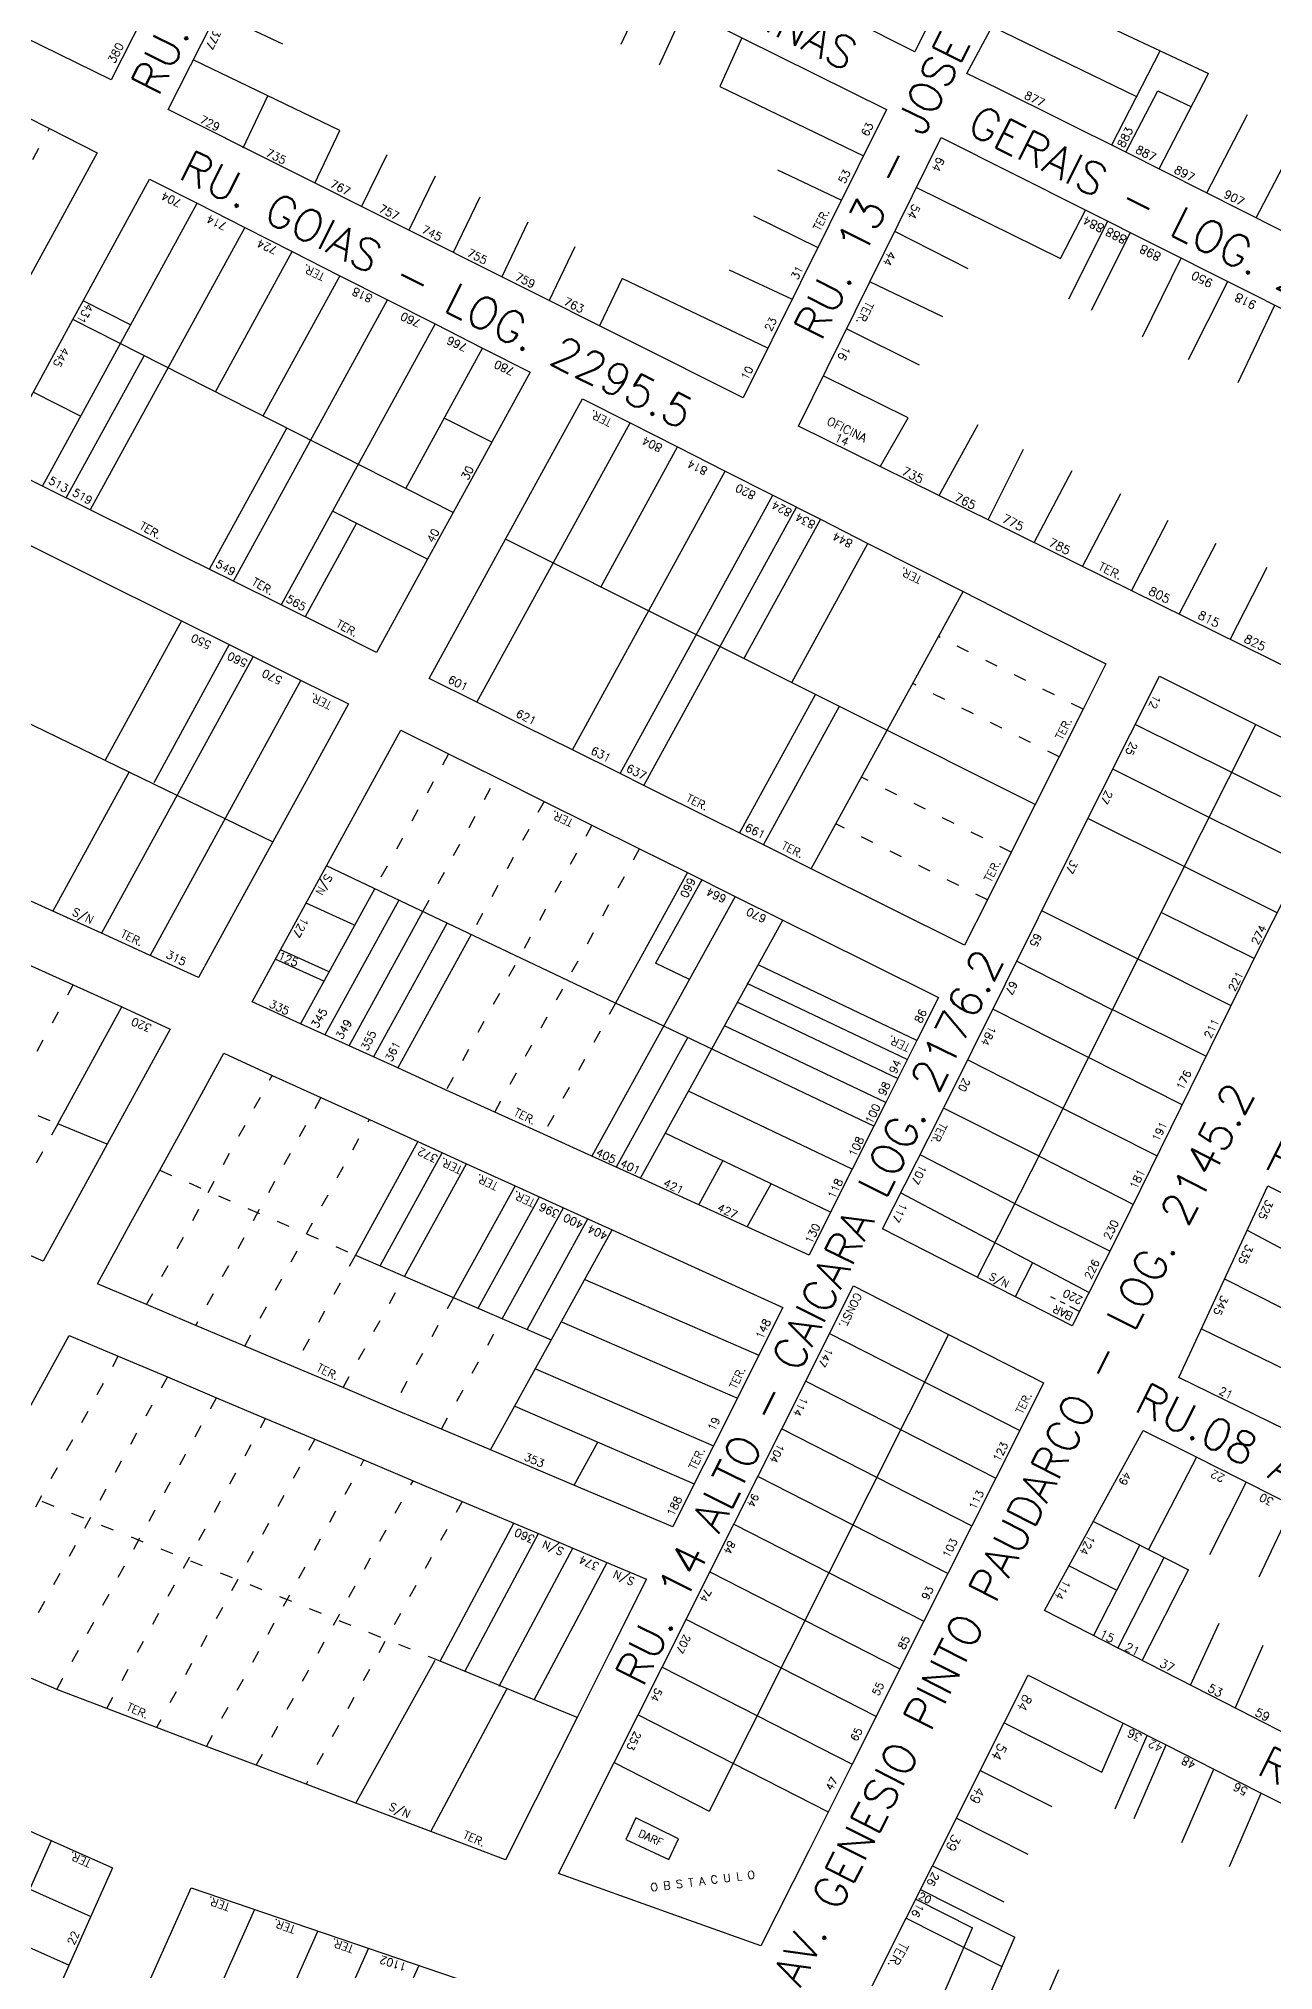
# Model space of a CAD drawing. Extents: x 714896 to 749292, y 8417558 to 8447149.
# Drawn here: x 741266.2 to 741497.7, y 8424229.7 to 8424591.9 of the extents above; entities that cross this region are included whole.
import ezdxf

# ---------------------------------------------------------------- set-up
doc = ezdxf.new("R2010")
doc.units = 0
doc.header["$MEASUREMENT"] = 0
doc.linetypes.add('ACAD_ISO03W100', pattern=[30, 12, -18])
for name, color, linetype in [('LOTE', 7, 'CONTINUOUS'), ('NUM-PORTA', 7, 'CONTINUOUS'), ('QUADRA', 6, 'CONTINUOUS'), ('TEXTO', 7, 'CONTINUOUS'), ('TEXTODERUA', 3, 'CONTINUOUS')]:
    doc.layers.add(name, color=color, linetype=linetype)
doc.styles.add('ROMANS', font='ROMANS.SHX', dxfattribs={"height": 1.5})

msp = doc.modelspace()

# ---------------------------------------------------------------- linework, layer by layer
at = {"layer": 'LOTE', "color": 7}
for p, q in [((741375.4, 8424590.84, 522.08), (741380.14, 8424600.89, 522.6)), ((741449.34, 8424602.32, 535.27), (741485.53, 8424585.3, 524.66)), ((741311.94, 8424590.79, 522.9), (741299.62, 8424596.64, 526.8)), ((741382.61, 8424586.97, 522), (741387.33, 8424597.32, 522.6)), ((741444.95, 8424594.11, 535.28), (741472.03, 8424580.99, 524.04)), ((741398, 8424592.03, 522.6), (741393.87, 8424582.88, 521.96)), ((741467.37, 8424571.94, 525.34), (741476.45, 8424589.57, 529.96)), ((741322.66, 8424574.62, 520.35), (741295.17, 8424587.86, 526.81)), ((741476.29, 8424567.47, 525.32), (741485.53, 8424585.3, 529.46)), ((741393.87, 8424582.88, 521.96), (741420.84, 8424569.91, 521.12)), ((741470.05, 8424570.6, 525.34), (741475.99, 8424582.05, 528)), ((741475.99, 8424582.05, 526.59), (741482.31, 8424579.08, 524.74)), ((741304.53, 8424571.37, 517.39), (741309.15, 8424581.13, 520.32)), ((741317.99, 8424564.76, 517.39), (741322.66, 8424574.62, 520.35)), ((741485.21, 8424562.94, 525.32), (741492.85, 8424577.64, 528.48)), ((741494.47, 8424558.25, 525.32), (741502.22, 8424573.06, 528.07)), ((741331.46, 8424570.05, 519.98), (741326.74, 8424560.37, 517.39)), ((741404.71, 8424567.25, 521.37), (741416.7, 8424561.58, 521.12)), ((741340.53, 8424566.05, 519.83), (741335.62, 8424555.92, 517.39)), ((741430.79, 8424563.97, 527.53), (741457.78, 8424550.63, 528.76)), ((741348.9, 8424562.11, 519.73), (741343.91, 8424551.77, 517.39)), ((741357.93, 8424557.42, 519.62), (741353.01, 8424547.2, 517.39)), ((741400.24, 8424558.63, 521.03), (741412.27, 8424552.68, 521.12)), ((741457.78, 8424550.63, 528.76), (741462.44, 8424559.72, 530.28)), ((741459.35, 8424543.06, 528.26), (741466.66, 8424557.61, 530.28)), ((741366.72, 8424552.85, 519.57), (741361.88, 8424542.75, 517.39)), ((741440.49, 8424548.72, 527.79), (741426.7, 8424555.7, 527.53)), ((741463.56, 8424540.94, 528.26), (741470.87, 8424555.49, 530.28)), ((741473.14, 8424535.93, 528.33), (741480.37, 8424550.72, 530.28)), ((741375.56, 8424546.86, 519.4), (741371.33, 8424538.01, 517.39)), ((741402.9, 8424533.85, 521.12), (741375.56, 8424546.86, 519.4)), ((741395.63, 8424548.53, 520.55), (741407.45, 8424542.99, 521.12)), ((741435.7, 8424539.7, 527.15), (741422.03, 8424546.28, 527.53)), ((741481.76, 8424531.69, 528.41), (741489.16, 8424546.3, 530.28)), ((741491.09, 8424527.38, 528.54), (741497.95, 8424541.89, 530.28)), ((741431.32, 8424530.63, 526.42), (741417.66, 8424537.44, 527.53)), ((741429.24, 8424520.75, 525.16), (741413.29, 8424528.61, 527.53)), ((741424.04, 8424511.69, 521.97), (741429.24, 8424520.75, 525.16)), ((741442.28, 8424519.47, 525.57), (741435.05, 8424506.24, 521.97)), ((741450.76, 8424514.8, 525.44), (741444.24, 8424501.69, 521.97)), ((741459.9, 8424510.81, 525.5), (741452.82, 8424497.45, 521.97)), ((741469.03, 8424506.54, 525.59), (741461.89, 8424492.96, 521.97)), ((741477.92, 8424501.51, 525.62), (741471.09, 8424488.41, 521.97)), ((741486.87, 8424497.19, 525.82), (741480.04, 8424483.98, 521.97)), ((741496.46, 8424492.68, 526.18), (741489.59, 8424479.25, 521.97)), ((741468.87, 8424412.56, 525.95), (741494.4, 8424463.26, 525.86)), ((741489.89, 8424454.27, 525.87), (741471.75, 8424463.25, 523.44)), ((741485.63, 8424445.81, 525.88), (741467.56, 8424454.9, 523.44)), ((741507.29, 8424445.57, 527.91), (741489.89, 8424454.27, 525.87)), ((741498.38, 8424427.96, 527.9), (741462.92, 8424445.66, 523.44)), ((741503.06, 8424437.2, 527.9), (741485.63, 8424445.81, 525.88)), ((741489.74, 8424410.54, 527.91), (741454.25, 8424428.3, 523.44)), ((741494.08, 8424419.39, 527.9), (741476.66, 8424428.02, 525.91)), ((741467.48, 8424409.77, 525.97), (741449.55, 8424418.86, 523.44)), ((741458.29, 8424391.29, 526.09), (741468.87, 8424412.56, 525.95)), ((741480.61, 8424391.95, 527.93), (741445.09, 8424409.9, 523.44)), ((741467.5, 8424409.81, 525.97), (741485.08, 8424401.05, 527.92)), ((741458.29, 8424391.29, 526.09), (741440.35, 8424400.39, 523.43)), ((741453.77, 8424382.34, 526.2), (741435.84, 8424391.34, 523.43)), ((741442.19, 8424359.62, 527.64), (741458.29, 8424391.29, 526.09)), ((741458.29, 8424391.29, 526.09), (741475.91, 8424382.38, 527.92)), ((741449.25, 8424373.41, 526.41), (741431.47, 8424382.58, 523.43)), ((741453.77, 8424382.34, 526.2), (741471.43, 8424373.27, 527.91)), ((741427.82, 8424375.46, 523.43), (741463.15, 8424356.78)), ((741449.25, 8424373.41, 526.41), (741467.06, 8424364.49, 527.91)), ((741492.78, 8424368.44, 529.17), (741510.28, 8424359.1, 528.42)), ((741449.32, 8424355.99, 527.64), (741452.57, 8424362.38, 527.33)), ((741488.54, 8424359.34, 529.17), (741621.99, 8424291.75, 527.97)), ((741484.18, 8424349.97, 529.17), (741502.32, 8424341.14, 527.04)), ((741483.24, 8424325.89, 524.45), (741474.25, 8424308.59, 524.16)), ((741492.58, 8424321.2, 524.45), (741485.72, 8424307.58, 524.25)), ((741501.33, 8424316.8, 524.45), (741494.97, 8424303.42, 524.27)), ((741463.97, 8424292.41, 522.42), (741472.66, 8424309.4, 525.03)), ((741468.51, 8424290.09, 522.42), (741477.19, 8424307.06, 526.44)), ((741473.06, 8424287.79, 522.42), (741481.74, 8424304.75, 526.44)), ((741482.12, 8424283.15, 522.42), (741487.54, 8424294.74, 523.85)), ((741136.29, 8424291.02, 517.5), (741271.88, 8424230.65, 517.5)), ((741490.54, 8424278.83, 522.42), (741495.76, 8424290.67, 523.85)), ((741260.46, 8424235.73, 517.5), (741268.6, 8424254.01, 517.5)), ((741264.53, 8424244.87, 517.5), (741275.95, 8424239.79, 517.5)), ((741306.64, 8424241.1, 517.5), (741297.15, 8424219.8, 517.5)), ((741318.51, 8424237.05, 517.5), (741300.44, 8424196.45, 517.5)), ((741328.02, 8424233.81, 517.5), (741309.57, 8424192.38, 517.5))]:
    msp.add_line(p, q, dxfattribs=at)
at = {"layer": 'LOTE', "color": 7, "linetype": 'ACAD_ISO03W100', "ltscale": 0.2}
for points in [[(741253.6, 8424548.16), (741268.25, 8424574.99)], [(741462, 8424466.13), (741434.87, 8424479.73)], [(741457.52, 8424457.19), (741430.06, 8424470.96)], [(741343.06, 8424457.76), (741329.16, 8424432.42)], [(741338.22, 8424428.19), (741352.01, 8424453.31)], [(741448.55, 8424439.31), (741420.44, 8424453.41)], [(741360.96, 8424448.85), (741347.25, 8424423.89)], [(741369.91, 8424444.39), (741342.6, 8424394.73)], [(741444.06, 8424430.37), (741415.62, 8424444.64)], [(741351.71, 8424390.59), (741378.86, 8424439.94)], [(741248.62, 8424370.44), (741272.67, 8424414.44)], [(741374.33, 8424410.99), (741360.81, 8424386.45)], [(741232.94, 8424404.06), (741269.78, 8424388.38)], [(741286.41, 8424354.49), (741309.99, 8424397.47)], [(741319.1, 8424393.33), (741295.63, 8424350.6)], [(741269.78, 8424388.38), (741257.83, 8424366.55)], [(741304.84, 8424346.71), (741328.2, 8424389.19)], [(741288.88, 8424379.68), (741325.59, 8424363.77)], [(741325.59, 8424363.77), (741314.05, 8424342.82)], [(741323.26, 8424338.93), (741334.77, 8424359.79)], [(741343.94, 8424355.82), (741332.48, 8424335.04)], [(741341.69, 8424331.15), (741353.12, 8424351.84)], [(741251.25, 8424290.29), (741281.11, 8424344.81)], [(741290.32, 8424340.92), (741260.42, 8424286.3)], [(741269.6, 8424282.33), (741299.54, 8424337.03)], [(741278.94, 8424278.78), (741308.75, 8424333.14)], [(741317.96, 8424329.25), (741288.29, 8424275.23)], [(741297.64, 8424271.67), (741327.18, 8424325.36)], [(741341.49, 8424287.64), (741257, 8424321.51)], [(741306.99, 8424268.12), (741336.39, 8424321.48)], [(741345.6, 8424317.59), (741316.33, 8424264.57)]]:
    msp.add_lwpolyline(points, dxfattribs=at)
at = {"layer": 'LOTE', "color": 7, "ltscale": 0.2}
for points in [[(741266.89, 8424507.97), (741295.9, 8424560.98)], [(741304.82, 8424556.46), (741275.84, 8424503.52)], [(741299.34, 8424525.62), (741313.74, 8424551.93)], [(741322.66, 8424547.41), (741308.25, 8424521.1)], [(741283.41, 8424538.18), (741274.52, 8424542.68)], [(741302.7, 8424490.15), (741331.58, 8424542.89)], [(741343.93, 8424503.02), (741272.6, 8424539.17)], [(741340.5, 8424538.37), (741311.65, 8424485.69)], [(741271.37, 8424505.74), (741285.96, 8424532.4)], [(741335.01, 8424507.54), (741349.42, 8424533.85)], [(741274.06, 8424521.07), (741265.17, 8424525.57)], [(741351.13, 8424516.17), (741342.21, 8424520.69)], [(741298.22, 8424492.37), (741312.71, 8424518.84)], [(741348.35, 8424467.42), (741377.07, 8424519.83)], [(741371.65, 8424489.16), (741385.99, 8424515.31)], [(741366.25, 8424458.5), (741394.91, 8424510.79)], [(741375.2, 8424454.05), (741403.83, 8424506.27)], [(741339.12, 8424494.24), (741321.29, 8424503.29)], [(741379.68, 8424451.82), (741408.29, 8424504.01)], [(741325.75, 8424501.03), (741316.13, 8424483.46)], [(741412.75, 8424501.75), (741398.43, 8424475.63)], [(741453.03, 8424448.25), (741353.73, 8424498.04)], [(741407.37, 8424471.15), (741421.67, 8424497.22)], [(741411.01, 8424436.22), (741439.51, 8424488.18)], [(741292.98, 8424482.69), (741278.68, 8424456.55)], [(741301.93, 8424478.24), (741287.76, 8424452.32)], [(741238.17, 8424476.17), (741310.11, 8424441.27)], [(741306.41, 8424476.01), (741277.97, 8424424.11)], [(741315.36, 8424471.55), (741287.07, 8424419.97)], [(741397.58, 8424442.9), (741411.84, 8424468.91)], [(741402.06, 8424440.68), (741416.31, 8424466.67)], [(741283.16, 8424454.4), (741268.86, 8424428.25)], [(741374.33, 8424410.99), (741320.17, 8424436.79)], [(741387.82, 8424435.48), (741374.33, 8424410.99)], [(741390.5, 8424434.14), (741381.87, 8424418.48)], [(741329.2, 8424432.49), (741315.29, 8424407.14)], [(741325.43, 8424425.63), (741316.32, 8424429.77)], [(741333.72, 8424430.33), (741319.85, 8424405.07)], [(741396.77, 8424431.02), (741369.91, 8424382.31)], [(741324.4, 8424403), (741338.22, 8424428.19)], [(741342.7, 8424425.96), (741328.95, 8424400.93)], [(741379.02, 8424378.17), (741405.72, 8424426.57)], [(741347.25, 8424423.89), (741333.5, 8424398.86)], [(741319.66, 8424415.11), (741310.56, 8424419.25)], [(741320.63, 8424416.86), (741311.52, 8424421)], [(741388.19, 8424415.46), (741381.87, 8424418.48)], [(741430.83, 8424404.01), (741401.09, 8424418.18)], [(741429.04, 8424400.43), (741399.05, 8424414.72)], [(741422.76, 8424387.92), (741374.33, 8424410.99)], [(741427.24, 8424396.86), (741397.25, 8424411.14)], [(741387.86, 8424404.54), (741374.47, 8424380.24)], [(741425, 8424392.39), (741394.8, 8424406.78)], [(741418.72, 8424379.88), (741388.03, 8424394.5)], [(741414.68, 8424371.83), (741383.67, 8424386.61)], [(741337.3, 8424385.05), (741325.59, 8424363.77)], [(741330.22, 8424361.76), (741341.86, 8424382.98)], [(741334.77, 8424359.79), (741346.41, 8424380.91)], [(741389.94, 8424373.2), (741394.49, 8424381.44)], [(741355.51, 8424376.77), (741343.94, 8424355.82)], [(741399.04, 8424369.06), (741403.5, 8424377.14)], [(741348.68, 8424353.95), (741360.06, 8424374.7)], [(741353.12, 8424351.84), (741364.61, 8424372.64)], [(741350.9, 8424327.26), (741373.72, 8424368.5)], [(741357.79, 8424349.82), (741369.17, 8424370.57)], [(741325.59, 8424363.77), (741362.3, 8424347.86)], [(741368.56, 8424359.17), (741401.23, 8424345.01)], [(741364.19, 8424351.27), (741397.19, 8424336.97)], [(741359.37, 8424342.48), (741392.7, 8424328.03)], [(741355.45, 8424335.47), (741389.12, 8424320.88)], [(741366.56, 8424320.65), (741371.03, 8424328.72)], [(741341.49, 8424287.64), (741355.27, 8424313.51)], [(741346.09, 8424285.69), (741359.88, 8424311.56)], [(741352.54, 8424282.97), (741366.33, 8424308.84)], [(741359.07, 8424280.39), (741372.77, 8424306.12)], [(741325.68, 8424261.02), (741340.51, 8424287.83)], [(741367.14, 8424277.09), (741341.49, 8424287.64)], [(741339.7, 8424255.69), (741353.94, 8424282.41)]]:
    msp.add_lwpolyline(points, dxfattribs=at)
at = {"layer": 'LOTE', "color": 7}
for points in [[(741279.06, 8424384.59), (741269.78, 8424388.38), (741281.77, 8424410.3)], [(741456.83, 8424355.52), (741455.93, 8424355.98)], [(741458.62, 8424354.61), (741457.72, 8424355.06)], [(741461.35, 8424353.22), (741459.51, 8424354.15)]]:
    msp.add_lwpolyline(points, dxfattribs=at)
at = {"layer": 'LOTE', "color": 7, "linetype": 'CONTINUOUS', "flags": 128}
for points in [[(741436.79, 8424348.91), (741391.91, 8424259.54)], [(741414.49, 8424349.07), (741450.12, 8424330.88)], [(741410, 8424340.13), (741445.63, 8424321.94)], [(741405.51, 8424331.19), (741441.14, 8424313.01)], [(741436.65, 8424304.07), (741401.03, 8424322.26)], [(741463.97, 8424313.85), (741481.74, 8424304.75)], [(741396.54, 8424313.32), (741432.17, 8424295.13)], [(741392.05, 8424304.38), (741427.68, 8424286.2)], [(741459.4, 8424305.51), (741468.33, 8424300.94)], [(741423.19, 8424277.26), (741387.56, 8424295.45)], [(741383.07, 8424286.51), (741418.7, 8424268.32)], [(741378.59, 8424277.57), (741414.21, 8424259.39)], [(741374.1, 8424268.64), (741391.91, 8424259.54)]]:
    msp.add_lwpolyline(points, dxfattribs=at)
at = {"layer": 'LOTE', "color": 7}
for points, elevation in [([(741447.22, 8424276.1), (741465.55, 8424266.81)], 522.42), ([(741465.55, 8424266.81), (741469.55, 8424275.99)], 522.42), ([(741468.02, 8424259.98), (741474.01, 8424273.73)], 522.42), ([(741471.59, 8424258.17), (741477.58, 8424271.93)], 522.42), ([(741442.74, 8424267.16), (741456.12, 8424260.38)], 522.42), ([(741480.51, 8424253.66), (741486.5, 8424267.41)], 522.42), ([(741489.43, 8424249.14), (741495.42, 8424262.89)], 522.42), ([(741438.25, 8424258.22), (741451.63, 8424251.44)], 522.42), ([(741433.76, 8424249.29), (741447.14, 8424242.51)], 522.42), ([(741431.52, 8424244.82), (741449.18, 8424235.87)], 522.42), ([(741430.62, 8424243.03), (741441.25, 8424237.65)], 522.42), ([(741428.82, 8424239.46), (741446.78, 8424230.36)], 522.42), ([(741434.57, 8424222.31), (741441.25, 8424237.65)], 522.42), ([(741442.07, 8424219.53), (741449.18, 8424235.87)], 522.42), ([(741318.71, 8424188.31), (741337.49, 8424230.5)], 517.5), ([(741451.45, 8424216.06), (741457.44, 8424229.81)], 522.42)]:
    msp.add_lwpolyline(points, dxfattribs=dict(at, elevation=elevation))
at = {"layer": 'LOTE', "color": 7, "linetype": 'CONTINUOUS'}
msp.add_lwpolyline([(741378.16, 8424258.29), (741376.27, 8424254.21), (741384.34, 8424250.43), (741386.13, 8424254.31), (741378.16, 8424258.29)], close=True, dxfattribs=at)
at = {"layer": 'QUADRA', "color": 6}
for points in [[(741349.84, 8424696.29), (741456.93, 8424643), (741430.45, 8424589.4), (741323.43, 8424643.27), (741349.84, 8424696.29)], [(741218.21, 8424682.73), (741306.8, 8424637.37), (741279.79, 8424584.11), (741192.17, 8424627.13), (741212.15, 8424685.85), (741218.21, 8424682.73)], [(741466.92, 8424635.67), (741467.89, 8424637.51), (741490.64, 8424626.3), (741514.45, 8424614.71), (741546.72, 8424598.83), (741570.65, 8424586.85), (741576.88, 8424583.87), (741563.04, 8424556.13), (741550.32, 8424530.48), (741506.47, 8424552.17), (741470.05, 8424570.6), (741446.03, 8424582.52), (741440.24, 8424585.3), (741451.93, 8424607.18), (741461.35, 8424624.81), (741466.92, 8424635.67)], [(741317.55, 8424631.93), (741425.15, 8424578.58), (741398.28, 8424524.5), (741290.44, 8424578.54), (741317.55, 8424631.93)], [(741435.39, 8424573.31), (741543.54, 8424518.98), (741517.97, 8424465.21), (741408.62, 8424519.18), (741435.39, 8424573.31)], [(741459.82, 8424439.49), (741476.31, 8424472.32), (741511.85, 8424454.54), (741495.2, 8424421.67), (741469.05, 8424368.43), (741459.99, 8424350.54), (741424.41, 8424368.7), (741435.06, 8424389.76), (741459.82, 8424439.49)], [(741496.66, 8424376.77), (741631.66, 8424309.57), (741613.25, 8424275.61), (741479.93, 8424340.85), (741496.66, 8424376.77)], [(741480.57, 8424327.24), (741606.13, 8424264.1), (741608.6, 8424263.12), (741591.12, 8424227.27), (741491.21, 8424278.49), (741454.8, 8424297.12), (741473.29, 8424330.86), (741480.57, 8424327.24)]]:
    msp.add_lwpolyline(points, close=True, dxfattribs=at)
at = {"layer": 'QUADRA'}
for points in [[(741252.93, 8424526.09), (741248.13, 8424517.31), (741234.7, 8424524), (741221.28, 8424530.68), (741203.37, 8424539.6), (741193.53, 8424544.5), (741182.22, 8424550.13), (741169.61, 8424556.41), (741172.85, 8424566.68), (741178.23, 8424583.67), (741184.18, 8424602.5), (741188.3, 8424615.52), (741204.85, 8424607.13), (741224.02, 8424597.42), (741239.8, 8424589.42), (741250.41, 8424584.04), (741259.33, 8424579.51), (741268.25, 8424574.99), (741277.17, 8424570.47), (741269.51, 8424556.44), (741262.51, 8424543.64), (741257.72, 8424534.86), (741252.93, 8424526.09)], [(741329.55, 8424476.77), (741320.6, 8424481.23), (741311.65, 8424485.69), (741302.7, 8424490.15), (741293.75, 8424494.6), (741284.79, 8424499.06), (741275.84, 8424503.52), (741266.89, 8424507.97), (741257.98, 8424512.41), (741266.27, 8424527.58), (741272.6, 8424539.17), (741274.52, 8424542.68), (741286.98, 8424565.5), (741295.9, 8424560.98), (741304.82, 8424556.46), (741313.74, 8424551.93), (741322.66, 8424547.41), (741331.58, 8424542.89), (741340.5, 8424538.37), (741349.42, 8424533.85), (741358.34, 8424529.33), (741349.78, 8424513.69), (741343.93, 8424503.02), (741339.12, 8424494.24), (741329.55, 8424476.77)], [(741466.26, 8424474.62), (741462, 8424466.13), (741457.52, 8424457.19), (741453.03, 8424448.25), (741448.55, 8424439.31), (741444.06, 8424430.37), (741439.8, 8424421.88), (741411.01, 8424436.22), (741402.06, 8424440.68), (741393.11, 8424445.13), (741379.68, 8424451.82), (741375.2, 8424454.05), (741366.25, 8424458.5), (741357.3, 8424462.96), (741348.35, 8424467.42), (741339.39, 8424471.87), (741347.51, 8424486.68), (741353.73, 8424498.04), (741360.92, 8424511.16), (741368.15, 8424524.35), (741377.07, 8424519.83), (741385.99, 8424515.31), (741394.91, 8424510.79), (741403.83, 8424506.27), (741412.75, 8424501.75), (741421.67, 8424497.22), (741430.59, 8424492.7), (741439.51, 8424488.18), (741453.85, 8424480.91), (741466.26, 8424474.62)], [(741434.87, 8424412.05), (741430.83, 8424404.01), (741425, 8424392.39), (741422.76, 8424387.92), (741418.72, 8424379.88), (741414.68, 8424371.83), (741410.65, 8424363.79), (741389.94, 8424373.2), (741379.02, 8424378.17), (741369.91, 8424382.31), (741360.81, 8424386.45), (741351.71, 8424390.59), (741342.6, 8424394.73), (741333.5, 8424398.86), (741324.4, 8424403), (741315.29, 8424407.14), (741306.19, 8424411.28), (741311.52, 8424421), (741320.17, 8424436.79), (741327.34, 8424449.88), (741334.1, 8424462.22), (741343.06, 8424457.76), (741352.01, 8424453.31), (741360.96, 8424448.85), (741369.91, 8424444.39), (741378.86, 8424439.94), (741387.82, 8424435.48), (741396.77, 8424431.02), (741405.72, 8424426.57), (741421.46, 8424418.73), (741434.87, 8424412.05)], [(741267.05, 8424362.66), (741257.83, 8424366.55), (741248.62, 8424370.44), (741239.41, 8424374.33), (741230.19, 8424378.22), (741220.98, 8424382.11), (741206.48, 8424388.22), (741193.19, 8424393.84), (741198.46, 8424403.49), (741203.26, 8424412.27), (741208.05, 8424421.04), (741212.85, 8424429.82), (741218.02, 8424439.28), (741230.95, 8424433.4), (741245.36, 8424426.86), (741254.46, 8424422.72), (741263.56, 8424418.58), (741272.67, 8424414.44), (741281.77, 8424410.3), (741290.87, 8424406.16), (741284.11, 8424393.81), (741279.06, 8424384.59), (741272.77, 8424373.12), (741267.05, 8424362.66)], [(741405.71, 8424353.95), (741401.23, 8424345.01), (741397.19, 8424336.97), (741392.7, 8424328.03), (741389.12, 8424320.88), (741385.08, 8424312.84), (741369.04, 8424319.6), (741350.9, 8424327.26), (741341.69, 8424331.15), (741332.48, 8424335.04), (741323.26, 8424338.93), (741314.05, 8424342.82), (741304.84, 8424346.71), (741295.63, 8424350.6), (741286.41, 8424354.49), (741277.2, 8424358.37), (741283.5, 8424369.87), (741288.88, 8424379.68), (741294.89, 8424390.66), (741300.89, 8424401.61), (741309.99, 8424397.47), (741319.1, 8424393.33), (741328.2, 8424389.19), (741337.3, 8424385.05), (741346.41, 8424380.91), (741355.51, 8424376.77), (741364.61, 8424372.64), (741373.72, 8424368.5), (741390.62, 8424360.81), (741405.71, 8424353.95)]]:
    msp.add_lwpolyline(points, close=True, dxfattribs=at)
for points in [[(741252.7, 8424502.75), (741266.4, 8424495.93), (741279.51, 8424489.4), (741288.46, 8424484.95), (741292.98, 8424482.69), (741301.93, 8424478.24), (741315.31, 8424471.58), (741324.26, 8424467.12), (741317.01, 8424453.87), (741310.11, 8424441.27), (741302.74, 8424427.82), (741296.17, 8424415.84), (741296.17, 8424415.84), (741287.07, 8424419.97), (741277.97, 8424424.11), (741268.86, 8424428.25), (741259.76, 8424432.39)], [(741264.48, 8424335.16), (741271.9, 8424348.7), (741281.11, 8424344.81), (741290.32, 8424340.92), (741299.54, 8424337.03), (741308.75, 8424333.14), (741317.96, 8424329.25), (741327.18, 8424325.36), (741336.39, 8424321.48), (741345.6, 8424317.59), (741359.88, 8424311.56), (741366.33, 8424308.84), (741380.14, 8424303.01), (741373.21, 8424289.18), (741367.14, 8424277.09), (741359.35, 8424261.56), (741353.73, 8424250.36), (741353.73, 8424250.36), (741339.7, 8424255.69), (741325.68, 8424261.02), (741316.33, 8424264.57), (741306.99, 8424268.12), (741297.64, 8424271.67), (741288.29, 8424275.23), (741278.94, 8424278.78), (741269.6, 8424282.33), (741260.42, 8424286.3)]]:
    msp.add_lwpolyline(points, dxfattribs=at)
at = {"layer": 'QUADRA', "color": 6, "linetype": 'CONTINUOUS'}
msp.add_lwpolyline([(741374.1, 8424268.64), (741378.59, 8424277.57), (741383.07, 8424286.51), (741387.56, 8424295.45), (741392.05, 8424304.38), (741396.54, 8424313.32), (741401.03, 8424322.26), (741405.51, 8424331.19), (741410, 8424340.13), (741414.49, 8424349.07), (741418.98, 8424358), (741436.79, 8424348.91), (741454.6, 8424339.82), (741450.12, 8424330.88), (741445.63, 8424321.94), (741441.14, 8424313.01), (741436.65, 8424304.07), (741432.17, 8424295.13), (741427.68, 8424286.2), (741423.19, 8424277.26), (741418.7, 8424268.32), (741410.62, 8424252.23), (741401.59, 8424234.25), (741384.58, 8424240.33), (741363.64, 8424247.81), (741374.1, 8424268.64)], close=True, dxfattribs=at)
at = {"layer": 'QUADRA', "color": 6, "elevation": 517.5}
for points in [[(741263.75, 8424212.38), (741053.63, 8424305.93), (741069.75, 8424342.13), (741072.94, 8424338.31), (741073.98, 8424340.65), (741280.02, 8424248.92), (741263.75, 8424212.38)], [(741277.6, 8424206.61), (741294.76, 8424245.15), (741388.68, 8424213.13), (741512.01, 8424171.12), (741513.62, 8424169.82), (741513.92, 8424167.45), (741505, 8424136.9), (741494.19, 8424110.18), (741277.6, 8424206.61)]]:
    msp.add_lwpolyline(points, close=True, dxfattribs=at)
at = {"layer": 'QUADRA', "color": 6, "elevation": 522.42}
msp.add_lwpolyline([(741422.46, 8424226.79), (741428.82, 8424239.46), (741433.76, 8424249.29), (741438.25, 8424258.22), (741442.74, 8424267.16), (741447.22, 8424276.1), (741451.71, 8424285.03), (741461.57, 8424280.04), (741469.55, 8424275.99), (741477.58, 8424271.93), (741486.5, 8424267.41), (741495.42, 8424262.89), (741504.34, 8424258.37), (741513.26, 8424253.85), (741518.61, 8424251.14), (741524.86, 8424247.97), (741533.78, 8424243.45), (741542.7, 8424238.94), (741551.62, 8424234.42), (741561.07, 8424229.63)], dxfattribs=at)

# ---------------------------------------------------------------- texts
at = {"layer": 'NUM-PORTA', "color": 7, "style": 'ROMANS'}
for s, height, rotation, p in [('377', 1.497, 243.1628, (741299.14, 8424593.76)), ('877', 1.527, 333.3352, (741450.83, 8424580.74)), ('729', 1.508, 333.3257, (741296.23, 8424576.18, -517.45)), ('63', 1.477, 63.4877, (741421.65, 8424573.4)), ('883', 1.527, 63.3418, (741469.69, 8424571.26)), ('735', 1.508, 333.3257, (741308.65, 8424569.96, -517.45)), ('887', 1.527, 333.3418, (741471.69, 8424570.54)), ('53', 1.475, 63.5211, (741417.35, 8424564.54)), ('64', 1.583, 243.9197, (741434.74, 8424569.86)), ('897', 1.528, 333.3511, (741478.93, 8424566.77)), ('767', 1.508, 333.3461, (741320.7, 8424564.14)), ('704', 1.5, 153.9683, (741293.11, 8424561.5)), ('757', 1.508, 333.351, (741329.84, 8424559.48)), ('54', 1.58, 243.7598, (741430.13, 8424560.99)), ('907', 1.528, 333.3494, (741488.23, 8424562.2)), ('714', 1.5, 153.9683, (741301.62, 8424557.18)), ('745', 1.508, 333.3508, (741337.85, 8424555.57)), ('884', 1.594, 153.3228, (741466.13, 8424556.84, -530.28)), ('888', 1.594, 153.3228, (741470.39, 8424554.7, -530.28)), ('724', 1.5, 155.4157, (741311.08, 8424552.7)), ('898', 1.594, 153.3228, (741476.78, 8424551.49)), ('755', 1.508, 333.3538, (741346.36, 8424551.21)), ('44', 1.58, 243.7598, (741425.55, 8424552.16)), ('759', 1.508, 333.3544, (741355.35, 8424546.73)), ('31', 1.475, 63.5329, (741408.48, 8424546.52)), ('950', 1.593, 153.3276, (741486.49, 8424546.51)), ('818', 1.5, 155.4157, (741328.92, 8424543.66)), ('763', 1.508, 333.3564, (741364.49, 8424542.06)), ('918', 1.593, 153.3276, (741494.64, 8424542.42)), ('760', 1.5, 155.49, (741337.99, 8424539.02)), ('23', 1.476, 63.5323, (741403.52, 8424536.85)), ('766', 1.5, 155.49, (741346.68, 8424534.5)), ('780', 1.5, 155.49, (741355.54, 8424530.01)), ('16', 1.581, 243.7788, (741417.08, 8424534.43)), ('10', 1.48, 63.5332, (741399.1, 8424527.71)), ('14', 1.583, 333.8818, (741415.22, 8424516.55)), ('735', 1.617, 333.6242, (741427.86, 8424510.24)), ('765', 1.617, 333.6242, (741437.7, 8424505.33)), ('824', 1.5, 152.295, (741407.55, 8424503.46)), ('834', 1.5, 152.295, (741411.98, 8424501.21)), ('775', 1.617, 333.6286, (741446.66, 8424501.31)), ('844', 1.5, 153.7908, (741418.97, 8424497.67)), ('785', 1.618, 333.6408, (741455.39, 8424496.84)), ('805', 1.617, 333.6375, (741474.11, 8424487.74)), ('815', 1.617, 333.6375, (741483.37, 8424483.24)), ('825', 1.617, 333.643, (741492.01, 8424478.81)), ('12', 1.474, 243.6084, (741475.35, 8424468.94)), ('25', 1.469, 243.5229, (741470.97, 8424460.17)), ('27', 1.468, 243.5057, (741466.32, 8424451.03)), ('37', 1.468, 243.4991, (741459.81, 8424438.01)), ('S/N', 1.5, 240.6418, (741320.05, 8424435.39)), ('660', 1.5, 244.7129, (741388.05, 8424434.71)), ('664', 1.5, 154.7129, (741395.3, 8424431.07)), ('127', 1.5, 240.6418, (741315.59, 8424427.24)), ('670', 1.5, 154.7129, (741402.81, 8424427.33)), ('65', 1.467, 243.4974, (741453.04, 8424424.29)), ('274', 1.472, 63.2714, (741494.78, 8424421.83)), ('125', 1.5, 335.9272, (741310.93, 8424419.37)), ('221', 1.472, 63.2714, (741490.46, 8424413.09)), ('335', 1.5, 335.0469, (741309.26, 8424410.36)), ('67', 1.467, 243.4955, (741448.48, 8424415.34)), ('86', 1.5, 64.7129, (741431.68, 8424407.11)), ('211', 1.472, 63.5481, (741485.93, 8424404.25)), ('184', 1.468, 243.1295, (741444.49, 8424406.89)), ('94', 1.5, 64.7129, (741426.92, 8424397.63)), ('20', 1.468, 243.1295, (741439.63, 8424397.14)), ('176', 1.472, 63.5481, (741480.72, 8424394.6)), ('98', 1.5, 64.7129, (741424.86, 8424393.52)), ('100', 1.5, 64.7129, (741422.44, 8424388.21)), ('191', 1.472, 63.5428, (741476.16, 8424384.93)), ('372', 1.5, 154.7129, (741341.19, 8424382.36)), ('405', 1.5, 335.0469, (741370.5, 8424382.51)), ('108', 1.5, 64.7129, (741419.35, 8424382.05)), ('401', 1.5, 335.0469, (741375.05, 8424380.45)), ('107', 1.468, 243.1295, (741431.45, 8424380.85)), ('181', 1.5, 63.5428, (741471.99, 8424375.98)), ('421', 1.5, 335.0469, (741383.17, 8424376.75)), ('118', 1.5, 64.7129, (741415.4, 8424374.18)), ('396', 1.5, 154.7129, (741363.96, 8424372.01)), ('427', 1.5, 335.0469, (741393.28, 8424372.16)), ('117', 1.468, 243.1295, (741427.84, 8424373.72)), ('325', 1.478, 244.7366, (741496.41, 8424374.3)), ('400', 1.5, 154.7129, (741368.5, 8424369.95)), ('404', 1.5, 154.7129, (741373.05, 8424367.88)), ('130', 1.5, 64.7129, (741411.15, 8424365.76)), ('230', 1.472, 63.5496, (741467.06, 8424366.53)), ('335', 1.481, 244.9417, (741492.65, 8424365.92)), ('226', 1.475, 63.5765, (741463.49, 8424359.09)), ('S/N', 1.4, 333.5765, (741444.24, 8424359.31)), ('220', 1.475, 153.5765, (741462.09, 8424355.76)), ('345', 1.481, 244.9832, (741487.98, 8424356.37)), ('148', 1.5, 64.7129, (741401.9, 8424347.88)), ('147', 1.425, 243.3239, (741413.92, 8424346.51)), ('21', 1.481, 333.9838, (741487.33, 8424337.83)), ('114', 1.425, 243.3239, (741409.22, 8424337.29)), ('123', 1.454, 63.2736, (741446.34, 8424324.91)), ('104', 1.423, 243.3221, (741404.8, 8424328.52)), ('49', 1.473, 241.7054, (741469.8, 8424323.34)), ('22', 1.516, 153.3265, (741488.75, 8424322.43)), ('188', 1.5, 64.7129, (741385.24, 8424314.67)), ('94', 1.422, 243.3052, (741400.05, 8424319.18)), ('113', 1.454, 63.2736, (741441.81, 8424315.89)), ('30', 1.517, 153.3485, (741497.88, 8424318.02)), ('84', 1.422, 243.3052, (741395.63, 8424310.37)), ('103', 1.453, 63.2653, (741436.86, 8424306.86)), ('124', 1.474, 241.6846, (741463.05, 8424311.41)), ('74', 1.422, 243.3052, (741391.12, 8424301.4)), ('93', 1.452, 63.2599, (741432.93, 8424298.99)), ('114', 1.474, 241.6846, (741458.45, 8424303.03)), ('207', 1.422, 243.2964, (741387.26, 8424292.83)), ('85', 1.452, 63.2576, (741428.51, 8424289.69)), ('15', 1.593, 332.9161, (741464.93, 8424292.23)), ('21', 1.593, 332.9161, (741469.68, 8424289.8)), ('37', 1.593, 332.9161, (741476.2, 8424286.73)), ('54', 1.422, 243.2834, (741381.9, 8424282.73)), ('55', 1.452, 63.2408, (741423.65, 8424281.03)), ('84', 1.776, 239.9198, (741451.03, 8424281.59)), ('53', 1.595, 332.9353, (741485.22, 8424282.06)), ('59', 1.595, 332.9353, (741494.07, 8424277.53)), ('65', 1.452, 63.2363, (741419.6, 8424272.47)), ('36', 1.557, 152.7815, (741473.2, 8424273.82)), ('54', 1.822, 239.3131, (741446.29, 8424272.44)), ('42', 1.557, 152.7815, (741477.1, 8424271.85)), ('48', 1.557, 152.7815, (741483.34, 8424268.69)), ('47', 1.452, 63.2363, (741414.96, 8424263.23)), ('49', 1.831, 241.9417, (741442.07, 8424264.26)), ('56', 1.554, 152.8272, (741493.05, 8424263.74)), ('39', 1.831, 241.9417, (741437.6, 8424255.36)), ('26', 1.5, 241.0297, (741433.86, 8424248.22)), ('16', 1.5, 238.8455, (741431.02, 8424242.38)), ('20', 1.4, 334.3321, (741430.96, 8424243.14))]:
    msp.add_text(s, height=height, rotation=rotation, dxfattribs=at).set_placement(p)
at = {"layer": 'NUM-PORTA', "style": 'ROMANS'}
for s, height, rotation, p in [('380', 1.533, 63.1995, (741280.44, 8424587.07, -519.1)), ('431', 1.5, 240.442, (741275.18, 8424542.34)), ('445', 1.5, 240.442, (741270.71, 8424534.15)), ('804', 1.5, 153.3641, (741383.27, 8424515.59)), ('814', 1.5, 153.3641, (741391.75, 8424511.29)), ('513', 1.5, 330.442, (741267.88, 8424508.55)), ('30', 1.5, 63.3641, (741346.67, 8424508.95)), ('519', 1.5, 330.442, (741272.36, 8424506.32)), ('820', 1.5, 153.3641, (741400.77, 8424506.72)), ('40', 1.5, 63.3641, (741340.23, 8424497.19)), ('549', 1.5, 330.442, (741299.21, 8424492.95)), ('565', 1.5, 330.442, (741312.43, 8424486.37)), ('550', 1.5, 154.5041, (741298.7, 8424478.66)), ('560', 1.5, 154.5041, (741305.5, 8424475.27)), ('570', 1.5, 154.5041, (741312.02, 8424472.03)), ('601', 1.5, 333.3641, (741342.76, 8424471.2)), ('621', 1.5, 333.3641, (741355.54, 8424464.84)), ('631', 1.5, 333.3641, (741369.56, 8424457.86)), ('637', 1.5, 333.3641, (741376.19, 8424454.56)), ('661', 1.5, 333.3641, (741398.46, 8424443.47)), ('S/N', 1.5, 334.5041, (741272.33, 8424427.62)), ('315', 1.5, 334.5041, (741289.93, 8424419.62)), ('320', 1.5, 157.0772, (741287.52, 8424406.87)), ('345', 1.5, 59.6168, (741318.47, 8424406.17)), ('349', 1.5, 59.6168, (741323.07, 8424404.08)), ('355', 1.5, 63.3641, (741327.84, 8424401.97)), ('361', 1.5, 63.3641, (741332.39, 8424399.9)), ('353', 1.5, 337.0358, (741357.05, 8424325.4)), ('360', 1.5, 155.945, (741359.35, 8424311.03)), ('S/N', 1.5, 155.945, (741364.82, 8424308.72)), ('374', 1.5, 155.945, (741371.44, 8424305.92)), ('S/N', 1.5, 155.945, (741378.12, 8424303.1)), ('253', 1.422, 243.2635, (741377.96, 8424274.63)), ('22', 1.5, 65.9249, (741272.84, 8424234.26, 517.5)), ('1102', 1.5, 162.6243, (741335.33, 8424230.93, 517.5))]:
    msp.add_text(s, height=height, rotation=rotation, dxfattribs=at).set_placement(p)
at = {"layer": 'TEXTO', "style": 'ROMANS'}
for s, height, rotation, p in [('TER.', 1.476, 63.5223, (741412.65, 8424555.7)), ('TER.', 1.5, 153.3641, (741319.98, 8424547.74)), ('TER.', 1.58, 243.7747, (741421.38, 8424542.72)), ('TER.', 1.5, 153.3641, (741373.81, 8424520.39)), ('OFICINA', 1.583, 333.8818, (741413.81, 8424519.61)), ('TER.', 1.5, 330.442, (741284.94, 8424500.06)), ('TER.', 1.5, 153.3641, (741431.94, 8424490.92)), ('TER.', 1.617, 333.6386, (741464.71, 8424492.35)), ('TER.', 1.5, 330.442, (741306.02, 8424489.56)), ('TER.', 1.5, 330.442, (741321.81, 8424481.7)), ('TER.', 1.5, 154.5041, (741321.29, 8424467.41)), ('TER.', 1.5, 63.3641, (741458.08, 8424460.23)), ('TER.', 1.5, 333.3641, (741387.44, 8424448.96)), ('TER.', 1.5, 333.3641, (741405.32, 8424440.06)), ('TER.', 1.5, 63.3641, (741444.71, 8424433.58)), ('TER.', 1.5, 334.5041, (741281.44, 8424423.48)), ('TER.', 1.5, 333.3641, (741355.15, 8424390.06)), ('TER.', 1.468, 243.1295, (741435.27, 8424388.71)), ('CONST.', 1.479, 243.462, (741419.29, 8424356.87)), ('BAR', 1.483, 154.2392, (741460.26, 8424352.83)), ('TER.', 1.5, 333.3641, (741318.16, 8424342.17)), ('TER.', 1.462, 63.325, (741450.61, 8424333.86)), ('TER.', 1.5, 335.945, (741282.52, 8424278.53)), ('S/N', 1.5, 335.945, (741331.69, 8424259.85)), ('TER.', 1.5, 335.945, (741345.62, 8424254.55)), ('DARF', 1.422, 335.5005, (741378.49, 8424254.83)), ('TER.', 1.5, 155.9249, (741276.18, 8424250.29, 517.5)), ('O B S T A C U L O', 1.5, 7.1457, (741380.98, 8424244.45)), ('TER.', 1.5, 160.4252, (741302.19, 8424242.15, 517.5)), ('TER.', 1.5, 160.4252, (741314.45, 8424237.95, 517.5)), ('TER.', 1.5, 160.4252, (741325.38, 8424234.29, 517.5)), ('TER.', 1.83, 241.2172, (741427.78, 8424235.17))]:
    msp.add_text(s, height=height, rotation=rotation, dxfattribs=at).set_placement(p)
at = {"layer": 'TEXTO', "color": 7, "style": 'ROMANS'}
for s, rotation, p in [('TER.', 154.7129, (741366.55, 8424445.38)), ('TER.', 154.7129, (741429.72, 8424403.21)), ('TER.', 154.7129, (741345.74, 8424380.29)), ('TER.', 154.7129, (741352.47, 8424377.23)), ('TER.', 154.7129, (741359.41, 8424374.08)), ('TER.', 64.7129, (741396.95, 8424338.52)), ('19', 64.7129, (741392.92, 8424330.64)), ('TER.', 64.7129, (741389.35, 8424323.38))]:
    msp.add_text(s, height=1.5, rotation=rotation, dxfattribs=at).set_placement(p)
at = {"layer": 'TEXTODERUA', "style": 'ROMANS'}
for s, rotation, p in [('RU. 13 - JOSE REGINALDO BATISTA- LOG. 2175.4', 63.4449, (741412.89, 8424534.92)), ('RU. 12 ALTO CAICARA - LOG. 2125.8', 63.4449, (741288.6, 8424580.76)), ('RU. MINAS', 333.3601, (741380.6, 8424604.23)), ('GERAIS - LOG. 2275.0', 333.3601, (741439.93, 8424574.29)), ('RU. GOIAS - LOG. 2295.5', 333.4133, (741292.14, 8424565.81)), ('RU. 14 ALTO - CAICARA LOG. 2176.2', 63.5717, (741379.44, 8424282.56)), ('AV. GENESIO PINTO PAUDARCO - LOG. 2145.2', 63.0242, (741408.96, 8424226.26)), ('RU.07 ALTO CAICARA-LOG.2160.6', 333.4259, (741495.65, 8424380.24)), ('RU.08 ALTO CAICARA-LOG.2170.3', 333.4259, (741471.31, 8424334.71)), ('RU. 09 - ALTO CAICARA - LOG. 2195.9', 333.4259, (741494.29, 8424266.61))]:
    msp.add_text(s, height=6, rotation=rotation, dxfattribs=at).set_placement(p)

doc.saveas('drawing.dxf')
